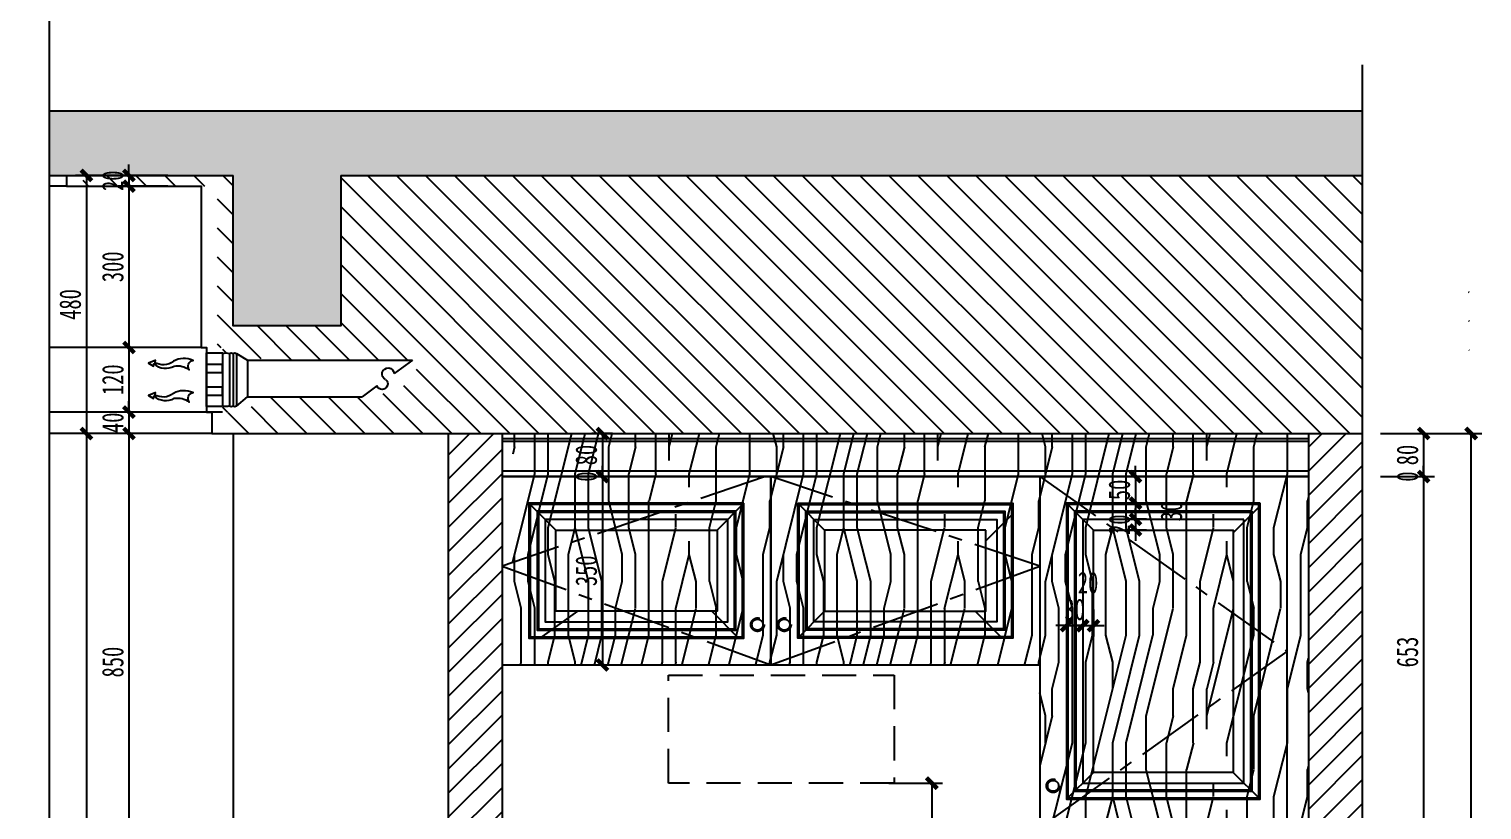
# Model space of a CAD drawing. Header units: millimetres. Extents: x 3111864 to 3154170, y -3068724 to -3044687.
# Drawn here: x 3149481 to 3152184, y -3049028 to -3047576 of the extents above; entities that cross this region are included whole.
import ezdxf

# ---------------------------------------------------------------- set-up
doc = ezdxf.new("R2010")
doc.units = ezdxf.units.MM
doc.header["$LTSCALE"] = 500
doc.header["$MEASUREMENT"] = 0
doc.header["$PDMODE"] = 2
doc.linetypes.add('CENTER', pattern=[50.8, 31.75, -6.35, 6.35, -6.35])
doc.linetypes.add('DASHED', pattern=[19.05, 12.7, -6.35])
doc.layers.get('0').update_dxf_attribs({"linetype": 'CONTINUOUS'})
doc.layers.get('DEFPOINTS').update_dxf_attribs({"linetype": 'CONTINUOUS'})
for name, color, linetype in [('A-土建墙（含管井、立管）', 6, 'CONTINUOUS'), ('D-Detail(节点图层)', 134, 'CONTINUOUS'), ('D-节点尺寸', 5, 'CONTINUOUS'), ('E-立面填充', 250, 'CONTINUOUS'), ('E-立面活动家具', 22, 'DASHED'), ('E-立面轮廓线', 4, 'CONTINUOUS'), ('E-立面造型线', 3, 'CONTINUOUS'), ('E-立面风口', 44, 'CONTINUOUS'), ('E-顶面轮廓线', 4, 'CONTINUOUS'), ('W-尺寸', 5, 'CONTINUOUS'), ('W-索引符号', 2, 'CONTINUOUS')]:
    doc.layers.add(name, color=color, linetype=linetype)
doc.styles.add('DIM', font='SimSun.ttf', dxfattribs={"width": 0.7})
doc.dimstyles.new('20', dxfattribs={"dimscale": 20, "dimtxt": 2, "dimasz": 1, "dimexe": 1, "dimexo": 1, "dimgap": 0.5, "dimtad": 1, "dimdec": 0, "dimzin": 0, "dimdsep": 46, "dimtxsty": 'DIM', "dimblk": 'ARCHTICK', "dimcen": 0, "dimclrd": 5, "dimclre": 5, "dimclrt": 35, "dimadec": 0, "dimazin": 0, "dimtfac": 0.5, "dimtdec": 0, "dimtix": 1, "dimtmove": 2, "dimatfit": 2, "dimldrblk": 'A', "dimfxl": 0, "dimtolj": 1, "dimtzin": 0, "dimlwd": -1, "dimlwe": -1, "dimarcsym": 0})

# ---------------------------------------------------------------- blocks, each defined once
blk = doc.blocks.new('ac vent')
at = {"layer": 'E-立面风口'}
for p, q in [((856992.4, 543574.9, 0), (856685.3, 543574.9, 0)), ((856685.3, 543574.9, 0), (856719.7, 543550, 0)), ((857012.9, 543587.1, 0), (856992.4, 543574.9, 0)), ((856751.8, 543526.8, 0), (856779.4, 543506.9, 0)), ((856992.4, 543506.9, 0), (856779.4, 543506.9, 0)), ((857012.9, 543489.6), (856992.4, 543506.9, 0))]:
    blk.add_line(p, q, dxfattribs=at)
at = {"layer": 'E-立面风口', "color": 251}
for p, q in [((856992.4, 543574.9, 0), (856992.4, 543506.9, 0)), ((857012.9, 543587.1, 0), (857012.9, 543489.6, 0)), ((857019.4, 543587.1, 0), (857019.4, 543489.6, 0)), ((857019.4, 543587.1, 0), (857019.4, 543489.6, 0)), ((857025.9, 543587.1, 0), (857025.9, 543489.6, 0)), ((857038.9, 543587.1), (857038.9, 543489.6))]:
    blk.add_line(p, q, dxfattribs=at)
for points in [[(857038.9, 543488.4), (857068.9, 543488.4), (857068.9, 543588.4), (857038.9, 543588.4)], [(857038.9, 543566.9), (857068.9, 543566.9), (857068.9, 543551.9), (857038.9, 543551.9), (857038.9, 543566.9)], [(857038.9, 543524.9), (857068.9, 543524.9), (857068.9, 543509.9), (857038.9, 543509.9), (857038.9, 543524.9)]]:
    blk.add_lwpolyline(points, close=True, dxfattribs=at)
at = {"layer": 'E-立面风口', "color": 146}
for points in [[(857162.7, 543574.9), (857176.9, 543569), (857167.3, 543563.6), (857166.4, 543567.7, -0.314977), (857128.6, 543563.8, 0.215979), (857101.2, 543556.9, 0.526014), (857093.7, 543574.5, -0.227397), (857130.3, 543572.9, 0.329932), (857165.1, 543571)], [(857162.7, 543515), (857176.9, 543509.1), (857167.3, 543503.8), (857166.4, 543507.8, -0.314977), (857128.6, 543503.9, 0.215979), (857101.2, 543497, 0.526014), (857093.7, 543514.6, -0.227397), (857130.3, 543513, 0.329932), (857165.1, 543511.1)]]:
    blk.add_lwpolyline(points, format="xyb", close=True, dxfattribs=at)
at = {"layer": 'E-立面风口'}
for centre, radius, start, end in [((857016.2, 543583.6, 0), 4.78, 47.1266, 132.8734), ((857022.7, 543583.6, 0), 4.78, 47.1266, 132.8734), ((857032.4, 543571.2), 17.2, 67.7862, 112.2138), ((856730.9, 543549.2, 0), 11.2, 294.8307, 175.5568), ((856742.1, 543530.8, 0), 10.5, 128.6571, 337.6411), ((857016.2, 543493.1), 4.78, 227.1266, 312.8734), ((857022.7, 543493.1), 4.78, 227.1266, 312.8734), ((857032.4, 543505.6), 17.2, 247.7862, 292.2138)]:
    blk.add_arc(centre, radius, start, end, dxfattribs=at)
blk = doc.blocks.new('*U1124')
at = {"color": 35}
blk.add_lwpolyline([(85.19, 0), (1.44, 0), (2.55, -1.43, -0.901243), (2.15, -1.81), (-2.15, 1.81, 0.901243), (-2.55, 1.43), (-1.44, 0), (-85.19, 0)], format="xyb", dxfattribs=at)
blk = doc.blocks.new('_ArchTick')
at = {"color": 0, "linetype": 'ByBlock', "const_width": 0.4}
blk.add_lwpolyline([(-0.5, -0.5), (0.5, 0.5)], dxfattribs=at)
blk = doc.blocks.new('*D1166')
at = {"layer": 'DEFPOINTS', "color": 0, "ltscale": 100}
for p in [(3151592.2, -3048328.5), (3151611.7, -3048408.5), (3152075.1, -3048408.5)]:
    blk.add_point(p, dxfattribs=at)
at = {"layer": 'W-尺寸', "color": 5, "ltscale": 100}
for p, q in [((3151995.1, -3048328.5), (3152095.1, -3048328.5)), ((3152075.1, -3048328.5), (3152075.1, -3048408.5)), ((3151995.1, -3048408.5), (3152095.1, -3048408.5))]:
    blk.add_line(p, q, dxfattribs=at)
at = {"layer": 'W-尺寸', "color": 5, "ltscale": 100, "xscale": 20, "yscale": 20, "zscale": 20}
for p, rotation in [((3152075.1, -3048328.5), 90), ((3152075.1, -3048408.5), 270)]:
    blk.add_blockref('_ArchTick', p, dxfattribs=dict(at, rotation=rotation))
at = {"layer": 'W-尺寸', "color": 35, "ltscale": 100, "insert": (3152045.1, -3048368.5), "char_height": 40, "attachment_point": 5, "rotation": 90, "style": 'DIM'}
blk.add_mtext('\\A1;80', dxfattribs=at)
blk = doc.blocks.new('A')
for p, q in [((-1.44, 1.15), (-1.09, 1.44)), ((-1.09, 1.44), (0, 0)), ((-0.37, 0), (-2.13, 0)), ((-1.44, 1.15), (-0.37, 0)), ((-1.44, -1.15), (-0.37, 0)), ((-1.09, -1.44), (0, 0)), ((-1.44, -1.15), (-1.09, -1.44))]:
    blk.add_line(p, q)
for points in [[(-1.44, 1.15), (-1.09, 1.44), (-0.37, 0), (0, 0)], [(-1.44, -1.15), (-1.09, -1.44), (-0.37, 0), (0, 0)]]:
    blk.add_solid(points)
blk = doc.blocks.new('*D1167')
at = {"layer": 'DEFPOINTS', "color": 0, "ltscale": 100}
for p in [(3151611.7, -3048408.5), (3151662.1, -3048408.5), (3152075.1, -3048408.5)]:
    blk.add_point(p, dxfattribs=at)
at = {"layer": 'W-尺寸', "color": 5, "ltscale": 100}
for p, q in [((3152075.1, -3048408.5), (3152075.1, -3048388.5)), ((3151995.1, -3048408.5), (3152095.1, -3048408.5)), ((3151995.1, -3048408.5), (3152095.1, -3048408.5)), ((3152075.1, -3048408.5), (3152075.1, -3048428.5))]:
    blk.add_line(p, q, dxfattribs=at)
at = {"layer": 'W-尺寸', "color": 5, "ltscale": 100, "xscale": 20, "yscale": 20, "zscale": 20}
for rotation in [90, 270]:
    blk.add_blockref('_ArchTick', (3152075.1, -3048408.5), dxfattribs=dict(at, rotation=rotation))
at = {"layer": 'W-尺寸', "color": 35, "ltscale": 100, "insert": (3152045.1, -3048408.5), "char_height": 40, "attachment_point": 5, "rotation": 90, "style": 'DIM'}
blk.add_mtext('\\A1;0', dxfattribs=at)
blk = doc.blocks.new('*D1168')
at = {"layer": 'DEFPOINTS', "color": 0, "ltscale": 100}
for p in [(3151662.1, -3048408.5), (3151841, -3049061), (3152075.1, -3049061)]:
    blk.add_point(p, dxfattribs=at)
at = {"layer": 'W-尺寸', "color": 5, "ltscale": 100}
for p, q in [((3151995.1, -3048408.5), (3152095.1, -3048408.5)), ((3152075.1, -3048408.5), (3152075.1, -3049061)), ((3151995.1, -3049061), (3152095.1, -3049061))]:
    blk.add_line(p, q, dxfattribs=at)
at = {"layer": 'W-尺寸', "color": 5, "ltscale": 100, "xscale": 20, "yscale": 20, "zscale": 20}
for p, rotation in [((3152075.1, -3048408.5), 90), ((3152075.1, -3049061), 270)]:
    blk.add_blockref('_ArchTick', p, dxfattribs=dict(at, rotation=rotation))
at = {"layer": 'W-尺寸', "color": 35, "ltscale": 100, "insert": (3152045.1, -3048734.8), "char_height": 40, "attachment_point": 5, "rotation": 90, "style": 'DIM'}
blk.add_mtext('\\A1;653', dxfattribs=at)
blk = doc.blocks.new('*D1171')
at = {"layer": 'DEFPOINTS', "color": 0, "ltscale": 100}
for p in [(3151953.7, -3048328.5), (3152163.6, -3048328.5), (3151939.9, -3050778.5)]:
    blk.add_point(p, dxfattribs=at)
at = {"layer": 'W-尺寸', "color": 5, "ltscale": 100}
for p, q in [((3152083.6, -3048328.5), (3152183.6, -3048328.5)), ((3152163.6, -3050778.5), (3152163.6, -3048328.5)), ((3152083.6, -3050778.5), (3152183.6, -3050778.5))]:
    blk.add_line(p, q, dxfattribs=at)
at = {"layer": 'W-尺寸', "color": 5, "ltscale": 100, "xscale": 20, "yscale": 20, "zscale": 20}
for p, rotation in [((3152163.6, -3048328.5), 90), ((3152163.6, -3050778.5), 270)]:
    blk.add_blockref('_ArchTick', p, dxfattribs=dict(at, rotation=rotation))
at = {"layer": 'W-尺寸', "color": 35, "ltscale": 100, "insert": (3152133.6, -3049553.5), "char_height": 40, "attachment_point": 5, "rotation": 90, "style": 'DIM'}
blk.add_mtext('\\A1;2450', dxfattribs=at)
blk = doc.blocks.new('*D1172')
at = {"layer": 'DEFPOINTS', "color": 0, "ltscale": 100}
for p in [(3150586.3, -3048328.5), (3150547.7, -3048408.5), (3150586.3, -3048408.5)]:
    blk.add_point(p, dxfattribs=at)
at = {"layer": 'W-尺寸', "color": 5, "ltscale": 100}
for p, q in [((3150566.3, -3048328.5), (3150527.7, -3048328.5)), ((3150547.7, -3048328.5), (3150547.7, -3048408.5)), ((3150566.3, -3048408.5), (3150527.7, -3048408.5))]:
    blk.add_line(p, q, dxfattribs=at)
at = {"layer": 'W-尺寸', "color": 5, "ltscale": 100, "xscale": 20, "yscale": 20, "zscale": 20}
for p, rotation in [((3150547.7, -3048328.5), 90), ((3150547.7, -3048408.5), 270)]:
    blk.add_blockref('_ArchTick', p, dxfattribs=dict(at, rotation=rotation))
at = {"layer": 'W-尺寸', "color": 35, "ltscale": 100, "insert": (3150517.7, -3048368.5), "char_height": 40, "attachment_point": 5, "rotation": 90, "style": 'DIM'}
blk.add_mtext('\\A1;80', dxfattribs=at)
blk = doc.blocks.new('*D1173')
at = {"layer": 'DEFPOINTS', "color": 0, "ltscale": 100}
for p in [(3150547.7, -3048408.5), (3150582.8, -3048408.5), (3150586.3, -3048408.5)]:
    blk.add_point(p, dxfattribs=at)
at = {"layer": 'W-尺寸', "color": 5, "ltscale": 100}
for p, q in [((3150547.7, -3048408.5), (3150547.7, -3048388.5)), ((3150566.3, -3048408.5), (3150527.7, -3048408.5)), ((3150562.8, -3048408.5), (3150527.7, -3048408.5)), ((3150547.7, -3048408.5), (3150547.7, -3048428.5))]:
    blk.add_line(p, q, dxfattribs=at)
at = {"layer": 'W-尺寸', "color": 5, "ltscale": 100, "xscale": 20, "yscale": 20, "zscale": 20}
for rotation in [90, 270]:
    blk.add_blockref('_ArchTick', (3150547.7, -3048408.5), dxfattribs=dict(at, rotation=rotation))
at = {"layer": 'W-尺寸', "color": 35, "ltscale": 100, "insert": (3150517.7, -3048408.5), "char_height": 40, "attachment_point": 5, "rotation": 90, "style": 'DIM'}
blk.add_mtext('\\A1;0', dxfattribs=at)
blk = doc.blocks.new('*D1174')
at = {"layer": 'DEFPOINTS', "color": 0, "ltscale": 100}
for p in [(3150582.8, -3048408.5), (3150547.7, -3048758.9), (3150582.8, -3048758.9)]:
    blk.add_point(p, dxfattribs=at)
at = {"layer": 'W-尺寸', "color": 5, "ltscale": 100}
for p, q in [((3150562.8, -3048408.5), (3150527.7, -3048408.5)), ((3150547.7, -3048408.5), (3150547.7, -3048758.9)), ((3150562.8, -3048758.9), (3150527.7, -3048758.9))]:
    blk.add_line(p, q, dxfattribs=at)
at = {"layer": 'W-尺寸', "color": 5, "ltscale": 100, "xscale": 20, "yscale": 20, "zscale": 20}
for p, rotation in [((3150547.7, -3048408.5), 90), ((3150547.7, -3048758.9), 270)]:
    blk.add_blockref('_ArchTick', p, dxfattribs=dict(at, rotation=rotation))
at = {"layer": 'W-尺寸', "color": 35, "ltscale": 100, "insert": (3150517.7, -3048583.7), "char_height": 40, "attachment_point": 5, "rotation": 90, "style": 'DIM'}
blk.add_mtext('\\A1;350', dxfattribs=at)
blk = doc.blocks.new('*D1175')
at = {"layer": 'DEFPOINTS', "color": 0, "ltscale": 100}
for p in [(3149759.1, -3047848.5), (3149667, -3047868.5), (3149759.1, -3047868.5)]:
    blk.add_point(p, dxfattribs=at)
at = {"layer": 'W-尺寸', "color": 5, "ltscale": 100}
for p, q in [((3149667, -3047848.5), (3149667, -3047828.5)), ((3149739.1, -3047848.5), (3149647, -3047848.5)), ((3149667, -3047848.5), (3149667, -3047868.5)), ((3149739.1, -3047868.5), (3149647, -3047868.5)), ((3149667, -3047868.5), (3149667, -3047888.5))]:
    blk.add_line(p, q, dxfattribs=at)
at = {"layer": 'W-尺寸', "color": 5, "ltscale": 100, "xscale": 20, "yscale": 20, "zscale": 20}
for p, rotation in [((3149667, -3047848.5), 270), ((3149667, -3047868.5), 90)]:
    blk.add_blockref('_ArchTick', p, dxfattribs=dict(at, rotation=rotation))
at = {"layer": 'W-尺寸', "color": 35, "ltscale": 100, "insert": (3149637, -3047858.5), "char_height": 40, "attachment_point": 5, "rotation": 90, "style": 'DIM'}
blk.add_mtext('\\A1;20', dxfattribs=at)
blk = doc.blocks.new('*D1176')
at = {"layer": 'DEFPOINTS', "color": 0, "ltscale": 100}
for p in [(3149759.1, -3047868.5), (3149667, -3048168.5), (3149754.3, -3048168.5)]:
    blk.add_point(p, dxfattribs=at)
at = {"layer": 'W-尺寸', "color": 5, "ltscale": 100}
for p, q in [((3149739.1, -3047868.5), (3149647, -3047868.5)), ((3149667, -3047868.5), (3149667, -3048168.5)), ((3149734.3, -3048168.5), (3149647, -3048168.5))]:
    blk.add_line(p, q, dxfattribs=at)
at = {"layer": 'W-尺寸', "color": 5, "ltscale": 100, "xscale": 20, "yscale": 20, "zscale": 20}
for p, rotation in [((3149667, -3047868.5), 90), ((3149667, -3048168.5), 270)]:
    blk.add_blockref('_ArchTick', p, dxfattribs=dict(at, rotation=rotation))
at = {"layer": 'W-尺寸', "color": 35, "ltscale": 100, "insert": (3149637, -3048018.5), "char_height": 40, "attachment_point": 5, "rotation": 90, "style": 'DIM'}
blk.add_mtext('\\A1;300', dxfattribs=at)
blk = doc.blocks.new('*D1177')
at = {"layer": 'DEFPOINTS', "color": 0, "ltscale": 100}
for p in [(3149754.3, -3048168.5), (3149667, -3048288.5), (3149714.2, -3048288.5)]:
    blk.add_point(p, dxfattribs=at)
at = {"layer": 'W-尺寸', "color": 5, "ltscale": 100}
for p, q in [((3149734.3, -3048168.5), (3149647, -3048168.5)), ((3149667, -3048168.5), (3149667, -3048288.5)), ((3149694.2, -3048288.5), (3149647, -3048288.5))]:
    blk.add_line(p, q, dxfattribs=at)
at = {"layer": 'W-尺寸', "color": 5, "ltscale": 100, "xscale": 20, "yscale": 20, "zscale": 20}
for p, rotation in [((3149667, -3048168.5), 90), ((3149667, -3048288.5), 270)]:
    blk.add_blockref('_ArchTick', p, dxfattribs=dict(at, rotation=rotation))
at = {"layer": 'W-尺寸', "color": 35, "ltscale": 100, "insert": (3149637, -3048228.5), "char_height": 40, "attachment_point": 5, "rotation": 90, "style": 'DIM'}
blk.add_mtext('\\A1;120', dxfattribs=at)
blk = doc.blocks.new('*D1178')
at = {"layer": 'DEFPOINTS', "color": 0, "ltscale": 100}
for p in [(3149714.2, -3048288.5), (3149667, -3048328.5), (3149775.1, -3048328.5)]:
    blk.add_point(p, dxfattribs=at)
at = {"layer": 'W-尺寸', "color": 5, "ltscale": 100}
for p, q in [((3149667, -3048288.5), (3149667, -3048268.5)), ((3149694.2, -3048288.5), (3149647, -3048288.5)), ((3149667, -3048288.5), (3149667, -3048328.5)), ((3149747, -3048328.5), (3149647, -3048328.5)), ((3149667, -3048328.5), (3149667, -3048348.5))]:
    blk.add_line(p, q, dxfattribs=at)
at = {"layer": 'W-尺寸', "color": 5, "ltscale": 100, "xscale": 20, "yscale": 20, "zscale": 20}
for p, rotation in [((3149667, -3048288.5), 270), ((3149667, -3048328.5), 90)]:
    blk.add_blockref('_ArchTick', p, dxfattribs=dict(at, rotation=rotation))
at = {"layer": 'W-尺寸', "color": 35, "ltscale": 100, "insert": (3149637, -3048308.5), "char_height": 40, "attachment_point": 5, "rotation": 90, "style": 'DIM'}
blk.add_mtext('\\A1;40', dxfattribs=at)
blk = doc.blocks.new('*D1179')
at = {"layer": 'DEFPOINTS', "color": 0, "ltscale": 100}
for p in [(3149775.1, -3048328.5), (3149667, -3049178.5), (3149901, -3049178.5)]:
    blk.add_point(p, dxfattribs=at)
at = {"layer": 'W-尺寸', "color": 5, "ltscale": 100}
for p, q in [((3149747, -3048328.5), (3149647, -3048328.5)), ((3149667, -3048328.5), (3149667, -3049178.5)), ((3149747, -3049178.5), (3149647, -3049178.5))]:
    blk.add_line(p, q, dxfattribs=at)
at = {"layer": 'W-尺寸', "color": 5, "ltscale": 100, "xscale": 20, "yscale": 20, "zscale": 20}
for p, rotation in [((3149667, -3048328.5), 90), ((3149667, -3049178.5), 270)]:
    blk.add_blockref('_ArchTick', p, dxfattribs=dict(at, rotation=rotation))
at = {"layer": 'W-尺寸', "color": 35, "ltscale": 100, "insert": (3149637, -3048753.5), "char_height": 40, "attachment_point": 5, "rotation": 90, "style": 'DIM'}
blk.add_mtext('\\A1;850', dxfattribs=at)
blk = doc.blocks.new('*D1184')
at = {"layer": 'DEFPOINTS', "color": 0, "ltscale": 100}
for p in [(3149759.1, -3047848.5), (3149587.8, -3048328.5), (3149775.1, -3048328.5)]:
    blk.add_point(p, dxfattribs=at)
at = {"layer": 'W-尺寸', "color": 5, "ltscale": 100}
for p, q in [((3149667.8, -3047848.5), (3149567.8, -3047848.5)), ((3149587.8, -3047848.5), (3149587.8, -3048328.5)), ((3149667.8, -3048328.5), (3149567.8, -3048328.5))]:
    blk.add_line(p, q, dxfattribs=at)
at = {"layer": 'W-尺寸', "color": 5, "ltscale": 100, "xscale": 20, "yscale": 20, "zscale": 20}
for p, rotation in [((3149587.8, -3047848.5), 90), ((3149587.8, -3048328.5), 270)]:
    blk.add_blockref('_ArchTick', p, dxfattribs=dict(at, rotation=rotation))
at = {"layer": 'W-尺寸', "color": 35, "ltscale": 100, "insert": (3149557.8, -3048088.5), "char_height": 40, "attachment_point": 5, "rotation": 90, "style": 'DIM'}
blk.add_mtext('\\A1;480', dxfattribs=at)
blk = doc.blocks.new('*D1185')
at = {"layer": 'DEFPOINTS', "color": 0, "ltscale": 100}
for p in [(3149775.1, -3048328.5), (3149587.8, -3050778.5), (3149764.4, -3050778.5)]:
    blk.add_point(p, dxfattribs=at)
at = {"layer": 'W-尺寸', "color": 5, "ltscale": 100}
for p, q in [((3149667.8, -3048328.5), (3149567.8, -3048328.5)), ((3149587.8, -3048328.5), (3149587.8, -3050778.5)), ((3149667.8, -3050778.5), (3149567.8, -3050778.5))]:
    blk.add_line(p, q, dxfattribs=at)
at = {"layer": 'W-尺寸', "color": 5, "ltscale": 100, "xscale": 20, "yscale": 20, "zscale": 20}
for p, rotation in [((3149587.8, -3048328.5), 90), ((3149587.8, -3050778.5), 270)]:
    blk.add_blockref('_ArchTick', p, dxfattribs=dict(at, rotation=rotation))
at = {"layer": 'W-尺寸', "color": 35, "ltscale": 100, "insert": (3149557.8, -3049553.5), "char_height": 40, "attachment_point": 5, "rotation": 90, "style": 'DIM'}
blk.add_mtext('\\A1;2450', dxfattribs=at)
blk = doc.blocks.new('*D1190')
at = {"layer": 'DEFPOINTS', "color": 0, "ltscale": 100}
for p in [(3151546.7, -3048408.5), (3151539.2, -3048458), (3151546.7, -3048458)]:
    blk.add_point(p, dxfattribs=at)
at = {"layer": 'W-尺寸', "color": 5, "ltscale": 100}
for p, q in [((3151539.2, -3048408.5), (3151539.2, -3048388.5)), ((3151539.2, -3048408.5), (3151519.2, -3048408.5)), ((3151539.2, -3048408.5), (3151539.2, -3048458)), ((3151539.2, -3048458), (3151519.2, -3048458)), ((3151539.2, -3048458), (3151539.2, -3048478))]:
    blk.add_line(p, q, dxfattribs=at)
at = {"layer": 'W-尺寸', "color": 5, "ltscale": 100, "xscale": 20, "yscale": 20, "zscale": 20}
for p, rotation in [((3151539.2, -3048408.5), 270), ((3151539.2, -3048458), 90)]:
    blk.add_blockref('_ArchTick', p, dxfattribs=dict(at, rotation=rotation))
at = {"layer": 'W-尺寸', "color": 35, "ltscale": 100, "insert": (3151509.2, -3048433.3), "char_height": 40, "attachment_point": 5, "rotation": 90, "style": 'DIM'}
blk.add_mtext('\\A1;50', dxfattribs=at)
blk = doc.blocks.new('*D1191')
at = {"layer": 'DEFPOINTS', "color": 0, "ltscale": 100}
for p in [(3151546.7, -3048458), (3151539.2, -3048488), (3151579.4, -3048488)]:
    blk.add_point(p, dxfattribs=at)
at = {"layer": 'W-尺寸', "color": 5, "ltscale": 100}
for p, q in [((3151539.2, -3048458), (3151519.2, -3048458)), ((3151539.2, -3048458), (3151539.2, -3048488)), ((3151559.4, -3048488), (3151519.2, -3048488))]:
    blk.add_line(p, q, dxfattribs=at)
at = {"layer": 'W-尺寸', "color": 5, "ltscale": 100, "xscale": 20, "yscale": 20, "zscale": 20}
for p, rotation in [((3151539.2, -3048458), 90), ((3151539.2, -3048488), 270)]:
    blk.add_blockref('_ArchTick', p, dxfattribs=dict(at, rotation=rotation))
at = {"layer": 'W-尺寸', "color": 35, "ltscale": 100, "insert": (3151606.1, -3048473), "char_height": 40, "attachment_point": 5, "rotation": 90, "style": 'DIM'}
blk.add_mtext('\\A1;30', dxfattribs=at)
blk = doc.blocks.new('*D1192')
at = {"layer": 'DEFPOINTS', "color": 0, "ltscale": 100}
for p in [(3151539.2, -3048508), (3151579.4, -3048488), (3151579.4, -3048508)]:
    blk.add_point(p, dxfattribs=at)
at = {"layer": 'W-尺寸', "color": 5, "ltscale": 100}
for p, q in [((3151539.2, -3048488), (3151539.2, -3048468)), ((3151559.4, -3048488), (3151519.2, -3048488)), ((3151559.4, -3048508), (3151519.2, -3048508)), ((3151539.2, -3048488), (3151539.2, -3048508)), ((3151539.2, -3048508), (3151539.2, -3048528))]:
    blk.add_line(p, q, dxfattribs=at)
at = {"layer": 'W-尺寸', "color": 5, "ltscale": 100, "xscale": 20, "yscale": 20, "zscale": 20}
for p, rotation in [((3151539.2, -3048488), 270), ((3151539.2, -3048508), 90)]:
    blk.add_blockref('_ArchTick', p, dxfattribs=dict(at, rotation=rotation))
at = {"layer": 'W-尺寸', "color": 35, "ltscale": 100, "insert": (3151509.2, -3048498), "char_height": 40, "attachment_point": 5, "rotation": 90, "style": 'DIM'}
blk.add_mtext('\\A1;20', dxfattribs=at)
blk = doc.blocks.new('*D1193')
at = {"layer": 'DEFPOINTS', "color": 0, "ltscale": 100}
for p in [(3151411, -3048640.5), (3151441, -3048640.5), (3151441, -3048685.7)]:
    blk.add_point(p, dxfattribs=at)
at = {"layer": 'W-尺寸', "color": 5, "ltscale": 100}
for p, q in [((3151411, -3048660.5), (3151411, -3048705.7)), ((3151441, -3048660.5), (3151441, -3048705.7)), ((3151411, -3048685.7), (3151391, -3048685.7)), ((3151411, -3048685.7), (3151441, -3048685.7)), ((3151441, -3048685.7), (3151461, -3048685.7))]:
    blk.add_line(p, q, dxfattribs=at)
at = {"layer": 'W-尺寸', "color": 5, "ltscale": 100, "xscale": 20, "yscale": 20, "zscale": 20}
blk.add_blockref('_ArchTick', (3151411, -3048685.7), dxfattribs=at)
at = {"layer": 'W-尺寸', "color": 5, "ltscale": 100, "xscale": 20, "yscale": 20, "zscale": 20, "rotation": 180}
blk.add_blockref('_ArchTick', (3151441, -3048685.7), dxfattribs=at)
at = {"layer": 'W-尺寸', "color": 35, "ltscale": 100, "insert": (3151426, -3048655.7), "char_height": 40, "attachment_point": 5, "style": 'DIM'}
blk.add_mtext('\\A1;30', dxfattribs=at)
blk = doc.blocks.new('*D1194')
at = {"layer": 'DEFPOINTS', "color": 0, "ltscale": 100}
for p in [(3151441, -3048640.5), (3151461, -3048635.4), (3151461, -3048685.7)]:
    blk.add_point(p, dxfattribs=at)
at = {"layer": 'W-尺寸', "color": 5, "ltscale": 100}
for p, q in [((3151441, -3048660.5), (3151441, -3048705.7)), ((3151461, -3048655.4), (3151461, -3048705.7)), ((3151441, -3048685.7), (3151421, -3048685.7)), ((3151441, -3048685.7), (3151461, -3048685.7)), ((3151461, -3048685.7), (3151481, -3048685.7))]:
    blk.add_line(p, q, dxfattribs=at)
at = {"layer": 'W-尺寸', "color": 5, "ltscale": 100, "xscale": 20, "yscale": 20, "zscale": 20}
blk.add_blockref('_ArchTick', (3151441, -3048685.7), dxfattribs=at)
at = {"layer": 'W-尺寸', "color": 5, "ltscale": 100, "xscale": 20, "yscale": 20, "zscale": 20, "rotation": 180}
blk.add_blockref('_ArchTick', (3151461, -3048685.7), dxfattribs=at)
at = {"layer": 'W-尺寸', "color": 35, "ltscale": 100, "insert": (3151451, -3048606), "char_height": 40, "attachment_point": 5, "style": 'DIM'}
blk.add_mtext('\\A1;20', dxfattribs=at)
blk = doc.blocks.new('*D1197')
at = {"layer": 'DEFPOINTS', "color": 0, "ltscale": 100}
for p in [(3151045.9, -3048978.6), (3151030.5, -3049579), (3151160.4, -3049579)]:
    blk.add_point(p, dxfattribs=at)
at = {"layer": 'W-尺寸', "color": 5, "ltscale": 100}
for p, q in [((3151080.4, -3048978.6), (3151180.4, -3048978.6)), ((3151160.4, -3048978.6), (3151160.4, -3049579)), ((3151080.4, -3049579), (3151180.4, -3049579))]:
    blk.add_line(p, q, dxfattribs=at)
at = {"layer": 'W-尺寸', "color": 5, "ltscale": 100, "xscale": 20, "yscale": 20, "zscale": 20}
for p, rotation in [((3151160.4, -3048978.6), 90), ((3151160.4, -3049579), 270)]:
    blk.add_blockref('_ArchTick', p, dxfattribs=dict(at, rotation=rotation))
at = {"layer": 'W-尺寸', "color": 35, "ltscale": 100, "insert": (3151130.4, -3049278.8), "char_height": 40, "attachment_point": 5, "rotation": 90, "style": 'DIM'}
blk.add_mtext('\\A1;600', dxfattribs=at)

msp = doc.modelspace()

# ---------------------------------------------------------------- hatches: boundary and pattern name
at = {"layer": 'D-Detail(节点图层)', "ltscale": 0.15}
h = msp.add_hatch(dxfattribs=at)
h.set_pattern_fill('木纹面5', color=250, scale=500, angle=90, style=0, pattern_type=2)
h.set_pattern_definition([(90, (2981258.96, -2921453.8), (-500, 3e-14), [100, -150, 50, -200]), (90, (2981246.46, -2921103.8), (-500, 3e-14), [100, -400]), (90, (2981221.46, -2921153.8), (-500, 3e-14), [50, -450]), (90, (2981208.96, -2921428.8), (-500, 3e-14), [25, -350, 25, -100]), (90, (2981183.96, -2921253.8), (-500, 3e-14), [100, -150, 25, -225]), (90, (2981171.46, -2921378.8), (-500, 3e-14), [75, -425]), (90, (2981158.96, -2921253.8), (-500, 3e-14), [150, -350]), (90, (2981146.46, -2921403.8), (-500, 3e-14), [100, -400]), (90, (2981133.96, -2921203.8), (-500, 3e-14), [250, -250]), (90, (2981108.96, -2921353.8), (-500, 3e-14), [50, -150, 100, -200]), (90, (2981096.46, -2921003.8), (-500, 3e-14), [100, -400]), (90, (2981083.96, -2921103.8), (-500, 3e-14), [50, -450]), (90, (2981071.46, -2921203.8), (-500, 3e-14), [50, -450]), (90, (2981058.96, -2921453.8), (-500, 3e-14), [100, -400]), (90, (2981046.46, -2921203.8), (-500, 3e-14), [100, -400]), (90, (2981021.46, -2921203.8), (-500, 3e-14), [100, -100, 100, -200]), (90, (2980996.46, -2921303.8), (-500, 3e-14), [50, -250, 100, -100]), (90, (2980983.96, -2921203.8), (-500, 3e-14), [150, -350]), (90, (2980958.96, -2921203.8), (-500, 3e-14), [100, -400]), (90, (2980946.46, -2921403.8), (-500, 3e-14), [150, -200, 50, -100]), (90, (2980921.46, -2921403.8), (-500, 3e-14), [250, -250]), (90, (2980908.96, -2921103.8), (-500, 3e-14), [50, -450]), (90, (2980896.46, -2921253.8), (-500, 3e-14), [100, -400]), (90, (2980883.96, -2921353.8), (-500, 3e-14), [50, -200, 50, -200]), (90, (2980871.46, -2921403.8), (-500, 3e-14), [50, -150, 100, -200]), (90, (2980858.96, -2921303.8), (-500, 3e-14), [50, -250, 50, -150]), (90, (2980846.46, -2921203.8), (-500, 3e-14), [150, -350]), (90, (2980821.46, -2921403.8), (-500, 3e-14), [100, -400]), (90, (2980808.96, -2921153.8), (-500, 3e-14), [50, -450]), (90, (2980796.46, -2921053.8), (-500, 3e-14), [50, -450]), (104.036243, (2981221.46, -2921103.81), (2e-08, 500), [51.5, -2010.0528]), (104.036243, (2981108.96, -2921053.81), (2e-08, 500), [51.5, -2010.0528]), (104.036243, (2980808.96, -2921103.81), (2e-08, 500), [51.5, -2010.0528]), (104.036243, (2980996.46, -2921253.81), (2e-08, 500), [51.5, -2010.0528]), (104.036243, (2980921.46, -2921153.81), (2e-08, 500), [51.5, -2010.0528]), (104.036243, (2980958.96, -2921103.81), (2e-08, 500), [51.5, -2010.0528]), (104.036243, (2980871.46, -2921353.81), (2e-08, 500), [51.5, -2010.0528]), (104.036243, (2980896.46, -2921153.81), (2e-08, 500), [51.5, -2010.0528]), (104.036243, (2981083.96, -2921053.81), (2e-08, 500), [103, -1958.5528]), (104.036243, (2981046.46, -2921103.81), (2e-08, 500), [103, -1958.5528]), (104.036243, (2981021.46, -2921103.81), (2e-08, 500), [103, -1958.5528]), (255.963757, (2981183.96, -2921253.81), (2e-08, -500), [51.5, -103, 51.5, -1855.55276]), (255.963757, (2981108.96, -2921353.81), (2e-08, -500), [51.5, -2010.0528]), (255.963757, (2980883.96, -2921353.81), (2e-08, -500), [103, -1958.5528]), (284.036243, (2981246.46, -2921103.81), (-2e-08, -500), [51.5, -2010.0528]), (75.963757, (2981246.46, -2921003.81), (-2e-08, 500), [51.5, -2010.0528]), (75.963757, (2981071.46, -2921153.81), (-2e-08, 500), [51.5, -2010.0528]), (75.963757, (2980983.96, -2921053.81), (-2e-08, 500), [51.5, -2010.0528]), (75.963757, (2980946.46, -2921253.81), (-2e-08, 500), [51.5, -2010.0528]), (75.963757, (2980883.96, -2921303.81), (-2e-08, 500), [51.5, -2010.0528]), (75.963757, (2980858.96, -2921253.81), (-2e-08, 500), [51.5, -2010.0528]), (75.963757, (2980946.46, -2921253.81), (-2e-08, 500), [51.5, -2010.0528]), (75.963757, (2980871.46, -2921103.81), (-2e-08, 500), [206, -1855.5528]), (75.963757, (2981208.96, -2921403.81), (-2e-08, 500), [206, -1855.5528]), (75.963757, (2981171.46, -2921353.81), (-2e-08, 500), [206, -1855.5528]), (75.963757, (2981146.46, -2921303.81), (-2e-08, 500), [51.5, -103, 103, -1804.05276]), (75.963757, (2981108.96, -2921303.81), (-2e-08, 500), [103, -103, 103, -1752.55276]), (75.963757, (2981058.96, -2921353.81), (-2e-08, 500), [206, -1855.5528]), (75.963757, (2981021.46, -2921403.81), (-2e-08, 500), [206, -1855.5528]), (75.963757, (2980996.46, -2921403.81), (-2e-08, 500), [206, -1855.5528]), (75.963757, (2980846.46, -2921053.81), (-2e-08, 500), [51.5, -2010.0528]), (75.96377, (2980796.46, -2921003.81), (-9.6e-05, 500), [103, -1958.5528]), (75.96377, (2980821.46, -2921303.81), (-9.6e-05, 500), [103, -1958.5528]), (75.96376, (2981258.96, -2921353.81), (-9e-06, 500), [206, -1855.5528]), (75.96376, (2980908.96, -2921053.81), (-9e-06, 500), [154.5, -1907.0528]), (75.96376, (2980946.46, -2921003.81), (-9e-06, 500), [309, -1752.5528])])
h.paths.add_polyline_path([(3150381.002, -3048758.887), (3150381.002, -3048328.548), (3151861.002, -3048328.548), (3151861.002, -3050778.548), (3150380.798, -3050778.548), (3150380.798, -3050378.548), (3151361.002, -3050378.548), (3151361.002, -3048758.887), (3150867.994, -3048759.894)])
at = {"layer": 'E-立面填充', "ltscale": 0.15}
msp.add_hatch(color=256, dxfattribs=at).paths.add_polyline_path([(3151961.669, -3047848.548), (3151961.669, -3047728.548), (3149519.3, -3047728.548), (3149519.3, -3047848.548), (3149861.002, -3047848.548), (3149861.002, -3048128.548), (3150061.002, -3048128.548), (3150061.002, -3047848.548)])
h = msp.add_hatch(dxfattribs=at)
h.set_pattern_fill('ANSI31', color=256, scale=12, style=0)
h.set_pattern_definition([(135, (3152261.002, -3048328.548), (26.94077, 26.94077), [])])
edge = h.paths.add_edge_path()
edge.add_line((3149831.002, -3047868.548), (3149581.002, -3047868.548))
edge.add_line((3149581.002, -3047868.548), (3149581.002, -3047848.548))
edge.add_line((3149581.002, -3047848.548), (3149861.002, -3047848.548))
edge.add_line((3149861.002, -3047848.548), (3149861.002, -3048128.548))
edge.add_line((3149861.002, -3048128.548), (3149961.002, -3048128.548))
edge.add_line((3149961.002, -3048128.548), (3149961.002, -3048192.044))
edge.add_line((3149961.002, -3048192.044), (3149917.54, -3048192.044))
edge.add_line((3149917.54, -3048192.044), (3149896.999, -3048179.824))
edge.add_arc((3149893.749, -3048183.324), 4.776, 47.126576, 132.873424)
edge.add_arc((3149887.25, -3048183.324), 4.776, 47.126576, 132.873444)
edge.add_arc((3149877.501, -3048195.738), 17.19, 67.786176, 112.213829)
edge.add_line((3149871.002, -3048179.824), (3149871.002, -3048178.548))
edge.add_line((3149871.002, -3048178.548), (3149841.002, -3048178.548))
edge.add_line((3149841.002, -3048178.548), (3149841.002, -3048168.548))
edge.add_line((3149841.002, -3048168.548), (3149831.002, -3048168.548))
edge.add_line((3149831.002, -3048168.548), (3149831.002, -3047868.548))
edge = h.paths.add_edge_path()
edge.add_line((3149851.002, -3048288.548), (3149841.002, -3048288.548))
edge.add_line((3149841.002, -3048288.548), (3149841.002, -3048278.548))
edge.add_line((3149841.002, -3048278.548), (3149871.002, -3048278.548))
edge.add_line((3149871.002, -3048278.548), (3149871.002, -3048277.272))
edge.add_arc((3149877.501, -3048261.357), 17.19, 247.786171, 292.213829)
edge.add_arc((3149887.25, -3048273.772), 4.776, 227.126576, 312.873424)
edge.add_arc((3149893.749, -3048273.772), 4.776, 227.126576, 307.083155)
edge.add_line((3149896.629, -3048277.582), (3149917.54, -3048260.049))
edge.add_line((3149917.54, -3048260.049), (3149961.002, -3048260.049))
edge.add_line((3149961.002, -3048260.049), (3149961.002, -3048328.548))
edge.add_line((3149961.002, -3048328.548), (3149851.002, -3048328.548))
edge.add_line((3149851.002, -3048328.548), (3149851.002, -3048288.548))
h.paths.add_polyline_path([(3152159.891, -3048206.526), (3152158.549, -3048157.17), (3152158.549, -3048081.415), (3152159.891, -3048014.303)], flags=16)
edge = h.paths.add_edge_path()
edge.add_line((3151961.669, -3048328.548), (3151961.669, -3047848.548))
edge.add_line((3151961.669, -3047848.548), (3150061.002, -3047848.548))
edge.add_line((3150061.002, -3047848.548), (3150061.002, -3048128.548))
edge.add_line((3150061.002, -3048128.548), (3149961.002, -3048128.548))
edge.add_line((3149961.002, -3048128.548), (3149961.002, -3048192.044))
edge.add_line((3149961.002, -3048192.044), (3150224.606, -3048192.044))
edge.add_line((3150224.606, -3048192.044), (3150190.229, -3048216.888))
edge.add_arc((3150179.066, -3048217.755), 11.197, 4.443175, 231.787726)
edge.add_arc((3150167.804, -3048236.118), 10.502, -157.641147, 65.614097, ccw=False)
edge.add_line((3150158.091, -3048240.113), (3150130.505, -3048260.049))
edge.add_line((3150130.505, -3048260.049), (3149961.002, -3048260.049))
edge.add_line((3149961.002, -3048260.049), (3149961.002, -3048328.548))
edge.add_line((3149961.002, -3048328.548), (3151961.669, -3048328.548))
h = msp.add_hatch(dxfattribs=at)
h.set_pattern_fill('ANSI31', color=8, scale=10, style=0)
h.set_pattern_definition([(45, (3150261.002, -3050658.547), (-22.45064, 22.45064), [])])
h.paths.add_polyline_path([(3150361.002, -3050828.548), (3150361.002, -3048328.548), (3150261.002, -3048328.548), (3150261.002, -3050828.548)])
h = msp.add_hatch(dxfattribs=at)
h.set_pattern_fill('ANSI31', color=250, scale=10, style=0)
h.set_pattern_definition([(45, (3151861.002, -3050778.548), (-22.45064, 22.45064), [])])
edge = h.paths.add_edge_path()
edge.add_line((3151961.669, -3050778.548), (3151961.669, -3049375.354))
edge.add_line((3151961.669, -3049375.354), (3151933.141, -3049397.554))
edge.add_arc((3151929.686, -3049393.115), 5.625, 139.783405, 307.889508, ccw=False)
edge.add_line((3151925.391, -3049389.483), (3151997.947, -3049303.675))
edge.add_arc((3151993.652, -3049300.043), 5.625, 319.783405, 487.889508)
edge.add_line((3151990.197, -3049295.603), (3151961.669, -3049317.804))
edge.add_line((3151961.669, -3049317.804), (3151961.669, -3048328.548))
edge.add_line((3151961.669, -3048328.548), (3151861.002, -3048328.548))
edge.add_line((3151861.002, -3048328.548), (3151861.002, -3050658.547))
edge.add_line((3151861.002, -3050658.547), (3151851.402, -3050658.547))
edge.add_line((3151851.402, -3050658.547), (3151851.402, -3050664.822))
edge.add_line((3151851.402, -3050664.822), (3151850.024, -3050677.757))
edge.add_line((3151850.024, -3050677.757), (3151847.481, -3050693.841))
edge.add_line((3151847.481, -3050693.841), (3151847.481, -3050696.979))
edge.add_line((3151847.481, -3050696.979), (3151841.206, -3050696.979))
edge.add_line((3151841.206, -3050696.979), (3151841.206, -3050778.548))
edge.add_line((3151841.206, -3050778.548), (3151961.669, -3050778.548))

# ---------------------------------------------------------------- linework, layer by layer
at = {"layer": 'A-土建墙（含管井、立管）', "color": 6}
for p, q in [((3149519.3, -3047728.548), (3151961.669, -3047728.548)), ((3149519.3, -3047848.548), (3149861.002, -3047848.548)), ((3150061.002, -3047848.548), (3151961.669, -3047848.548)), ((3150261.002, -3048328.548), (3150261.002, -3050828.548)), ((3150361.002, -3048328.548), (3150361.002, -3050828.548))]:
    msp.add_line(p, q, dxfattribs=at)
msp.add_lwpolyline([(3150061.002, -3047848.548), (3150061.002, -3048128.548), (3149861.002, -3048128.548), (3149861.002, -3047848.548)], dxfattribs=at)
at = {"layer": 'D-节点尺寸', "color": 251, "ltscale": 100}
msp.add_line((3149519.3, -3047642.721), (3149519.3, -3046310.544), dxfattribs=at)
at = {"layer": 'E-立面活动家具', "color": 136, "ltscale": 0.01}
msp.add_lwpolyline([(3150670.492, -3048777.548), (3151090.492, -3048777.548), (3151090.492, -3048978.558), (3150670.492, -3048978.558)], close=True, dxfattribs=at)
at = {"layer": 'E-立面活动家具', "ltscale": 0.01}
for centre in [(3150836.002, -3048683.887), (3150886.002, -3048683.887), (3151386.002, -3048983.548)]:
    msp.add_circle(centre, 12.538, dxfattribs=at)
at = {"layer": 'E-立面活动家具', "color": 251, "linetype": 'DASHED', "ltscale": 0.01}
for centre in [(3150836.002, -3048683.887), (3150886.002, -3048683.887), (3151386.002, -3048983.548)]:
    msp.add_circle(centre, 10.138, dxfattribs=at)
at = {"layer": 'E-立面轮廓线'}
msp.add_line((3149821.002, -3048328.548), (3151961.669, -3048328.548), dxfattribs=at)
at = {"layer": 'E-立面造型线', "color": 146}
for p, q in [((3149551.002, -3047868.548), (3149519.3, -3047868.548)), ((3149801.002, -3048168.548), (3149519.3, -3048168.548))]:
    msp.add_line(p, q, dxfattribs=at)
at = {"layer": 'E-立面造型线', "color": 251}
for p, q in [((3149811.002, -3048288.548), (3149519.3, -3048288.548)), ((3149841.002, -3048288.548), (3149519.3, -3048288.548)), ((3151861.002, -3048338.548), (3150361.002, -3048338.548)), ((3151861.002, -3048343.548), (3150361.002, -3048343.548)), ((3151861.002, -3048398.548), (3150361.002, -3048398.548)), ((3150461.002, -3048508.048), (3150411.002, -3048458.048)), ((3150761.002, -3048508.048), (3150811.002, -3048458.048)), ((3150961.002, -3048508.048), (3150911.002, -3048458.048)), ((3151461.002, -3048508.048), (3151411.002, -3048458.048)), ((3151261.002, -3048528.048), (3151311.002, -3048478.048)), ((3151721.002, -3048513.048), (3151771.002, -3048463.048)), ((3150501.002, -3048658.887), (3150431.002, -3048708.887)), ((3150751.002, -3048658.887), (3150801.002, -3048708.887)), ((3150961.002, -3048658.887), (3150911.002, -3048708.887)), ((3151241.002, -3048658.887), (3151291.002, -3048708.887)), ((3151461.002, -3048958.548), (3151411.002, -3049008.548)), ((3151721.002, -3048958.548), (3151771.002, -3049008.548))]:
    msp.add_line(p, q, dxfattribs=at)
at = {"layer": 'E-立面造型线', "color": 44}
msp.add_line((3149821.002, -3048328.548), (3149519.3, -3048328.548), dxfattribs=at)
at = {"layer": 'E-立面造型线', "ltscale": 0.15}
for p, q in [((3149861.002, -3048328.548), (3149861.002, -3050658.548)), ((3151861.002, -3048328.548), (3151861.002, -3050658.547)), ((3151861.002, -3048328.548), (3151861.002, -3050658.547)), ((3151861.002, -3048408.548), (3150361.002, -3048408.548)), ((3150361.002, -3048408.548), (3151861.002, -3048408.548)), ((3150361.002, -3048408.548), (3150361.002, -3048758.887)), ((3150361.002, -3048408.548), (3150861.002, -3048408.548)), ((3150861.002, -3048758.887), (3150861.002, -3048408.548)), ((3150861.002, -3048758.887), (3150861.002, -3048408.548)), ((3150861.002, -3048408.548), (3151361.002, -3048408.548)), ((3150861.002, -3048408.548), (3150861.002, -3048758.887)), ((3151361.002, -3048408.548), (3151361.002, -3049061.048)), ((3151361.002, -3048408.548), (3151821.002, -3048408.548)), ((3151821.002, -3048408.548), (3151821.002, -3049061.048)), ((3151361.002, -3048440.548), (3151361.002, -3049061.048)), ((3150361.002, -3048758.887), (3150861.002, -3048758.887)), ((3150861.002, -3048758.887), (3151361.002, -3048758.887))]:
    msp.add_line(p, q, dxfattribs=at)
at = {"layer": 'E-立面造型线', "color": 146, "linetype": 'CENTER', "ltscale": 0.008}
for p, q in [((3150851.002, -3048408.548), (3150361.002, -3048574.968)), ((3151361.002, -3048574.968), (3150861.002, -3048408.548)), ((3151361.002, -3048408.548), (3151821.002, -3048733.548)), ((3150361.002, -3048574.968), (3150861.002, -3048758.887)), ((3150861.002, -3048758.887), (3151361.002, -3048574.968)), ((3151821.002, -3048733.548), (3151361.002, -3049061.048))]:
    msp.add_line(p, q, dxfattribs=at)
at = {"layer": 'E-立面造型线', "color": 44}
for points in [[(3150811.002, -3048458.048), (3150411.002, -3048458.048), (3150411.002, -3048708.887), (3150811.002, -3048708.887)], [(3150911.002, -3048458.048), (3151311.002, -3048458.048), (3151311.002, -3048708.887), (3150911.002, -3048708.887)], [(3151771.002, -3048458.048), (3151411.002, -3048458.048), (3151411.002, -3049008.548), (3151771.002, -3049008.548)], [(3150781.002, -3048488.048), (3150441.002, -3048488.048), (3150441.002, -3048678.887), (3150781.002, -3048678.887)], [(3150461.002, -3048508.048), (3150761.002, -3048508.048), (3150761.002, -3048658.887), (3150461.002, -3048658.887)], [(3150941.002, -3048488.048), (3151281.002, -3048488.048), (3151281.002, -3048678.887), (3150941.002, -3048678.887)], [(3151261.002, -3048508.048), (3150961.002, -3048508.048), (3150961.002, -3048658.887), (3151261.002, -3048658.887)], [(3151741.002, -3048488.048), (3151441.002, -3048488.048), (3151441.002, -3048978.548), (3151741.002, -3048978.548)], [(3151461.002, -3048508.048), (3151721.002, -3048508.048), (3151721.002, -3048958.548), (3151461.002, -3048958.548)]]:
    msp.add_lwpolyline(points, close=True, dxfattribs=at)
at = {"layer": 'E-立面造型线', "color": 251}
for points in [[(3150808.502, -3048460.548), (3150413.502, -3048460.548), (3150413.502, -3048706.387), (3150808.502, -3048706.387)], [(3150796.002, -3048473.048), (3150426.002, -3048473.048), (3150426.002, -3048693.887), (3150796.002, -3048693.887)], [(3150793.502, -3048475.548), (3150428.502, -3048475.548), (3150428.502, -3048691.387), (3150793.502, -3048691.387)], [(3150913.502, -3048460.548), (3151308.502, -3048460.548), (3151308.502, -3048706.387), (3150913.502, -3048706.387)], [(3150926.002, -3048473.048), (3151296.002, -3048473.048), (3151296.002, -3048693.887), (3150926.002, -3048693.887)], [(3150928.502, -3048475.548), (3151293.502, -3048475.548), (3151293.502, -3048691.387), (3150928.502, -3048691.387)], [(3151768.502, -3048460.548), (3151413.502, -3048460.548), (3151413.502, -3049006.048), (3151768.502, -3049006.048)], [(3151756.002, -3048473.048), (3151426.002, -3048473.048), (3151426.002, -3048993.548), (3151756.002, -3048993.548)], [(3151753.502, -3048475.548), (3151428.502, -3048475.548), (3151428.502, -3048991.048), (3151753.502, -3048991.048)]]:
    msp.add_lwpolyline(points, close=True, dxfattribs=at)
at = {"layer": 'E-顶面轮廓线'}
msp.add_lwpolyline([(3149551.002, -3047848.548), (3149551.002, -3047868.548), (3149801.002, -3047868.548), (3149801.002, -3048168.548), (3149811.002, -3048168.548), (3149811.002, -3048288.548), (3149821.002, -3048288.548), (3149821.002, -3048328.548), (3149831.002, -3048328.548)], dxfattribs=at)

# ---------------------------------------------------------------- block references
at = {"extrusion": (0, 0, -1), "zscale": -1}
msp.add_blockref('ac vent', (-4006879.935, -3591766.911), dxfattribs=at)
at = {"layer": 'W-索引符号', "color": 1, "xscale": 20, "yscale": 20, "zscale": 20, "rotation": 270}
for p in [(3149519.3, -3049346.579), (3151961.669, -3049346.579)]:
    msp.add_blockref('*U1124', p, dxfattribs=at)

# ---------------------------------------------------------------- dimensions: what is measured, and where the dimension line sits
at = {"layer": 'W-尺寸', "color": 251, "ltscale": 100}
for base, p1, p2, picture, middle in [((3149587.777, -3048328.548), (3149759.087, -3047848.548), (3149775.095, -3048328.548), '*D1184', (3149557.777, -3048088.548)), ((3149667.019, -3047868.548), (3149759.087, -3047848.548), (3149759.087, -3047868.548), '*D1175', (3149637.019, -3047858.548)), ((3149667.019, -3048168.548), (3149759.087, -3047868.548), (3149754.284, -3048168.548), '*D1176', (3149637.019, -3048018.548)), ((3149667.019, -3048288.548), (3149754.284, -3048168.548), (3149714.236, -3048288.548), '*D1177', (3149637.019, -3048228.548)), ((3149667.019, -3048328.548), (3149714.236, -3048288.548), (3149775.095, -3048328.548), '*D1178', (3149637.019, -3048308.548)), ((3149587.777, -3050778.548), (3149775.095, -3048328.548), (3149764.378, -3050778.548), '*D1185', (3149557.777, -3049553.548)), ((3149667.019, -3049178.548), (3149775.095, -3048328.548), (3149901.002, -3049178.548), '*D1179', (3149637.019, -3048753.548)), ((3150547.688, -3048408.548), (3150586.269, -3048328.548), (3150586.269, -3048408.548), '*D1172', (3150517.688, -3048368.548)), ((3152075.15, -3048408.548), (3151592.166, -3048328.548), (3151611.656, -3048408.548), '*D1166', (3152045.15, -3048368.548)), ((3152163.626, -3048328.548), (3151939.921, -3050778.548), (3151953.656, -3048328.548), '*D1171', (3152133.626, -3049553.548)), ((3150547.687748951, -3048408.547701444), (3150586.268695164, -3048408.547701444), (3150582.754736788, -3048408.547701444), '*D1173', (3150517.687748951, -3048408.547701444)), ((3150547.688, -3048758.887), (3150582.755, -3048408.548), (3150582.755, -3048758.887), '*D1174', (3150517.688, -3048583.718)), ((3151539.24023942, -3048458.047701444), (3151546.718605568, -3048408.547701444), (3151546.718605568, -3048458.047701444), '*D1190', (3151509.24023942, -3048433.297701443)), ((3152075.149526011, -3048408.547701444), (3151611.655717137, -3048408.547701444), (3151662.11363384, -3048408.547701444), '*D1167', (3152045.149526012, -3048408.547701444)), ((3152075.149526011, -3049061.047701444), (3151662.11363384, -3048408.547701444), (3151841.002228807, -3049061.047701444), '*D1168', (3152045.149526012, -3048734.797701444)), ((3151539.24, -3048508.048), (3151579.437, -3048488.048), (3151579.437, -3048508.048), '*D1192', (3151509.24, -3048498.048)), ((3151160.422, -3049579.029), (3151045.864, -3048978.558), (3151030.492, -3049579.029), '*D1197', (3151130.422, -3049278.793))]:
    dim = msp.add_linear_dim(base=base, p1=p1, p2=p2, angle=90, dimstyle='20', dxfattribs=at)
    dim.commit()
    dim.dimension.update_dxf_attribs({"geometry": picture, "text_midpoint": middle})
dim = msp.add_linear_dim(base=(3151539.24, -3048488.048), p1=(3151546.719, -3048458.048), p2=(3151579.437, -3048488.048), angle=90, dimstyle='20', dxfattribs=at)
dim.commit()
dim.dimension.update_dxf_attribs({"geometry": '*D1191', "text_midpoint": (3151606.079, -3048473.048), "dimtype": 160})
dim = msp.add_linear_dim(base=(3151461.002, -3048685.668), p1=(3151441.002, -3048640.505), p2=(3151461.002, -3048635.364), dimstyle='20', dxfattribs=at)
dim.commit()
dim.dimension.update_dxf_attribs({"geometry": '*D1194', "text_midpoint": (3151451.002, -3048605.99), "dimtype": 160})
dim = msp.add_linear_dim(base=(3151441.002, -3048685.668), p1=(3151411.002, -3048640.505), p2=(3151441.002, -3048640.505), dimstyle='20', dxfattribs=at)
dim.commit()
dim.dimension.update_dxf_attribs({"geometry": '*D1193', "text_midpoint": (3151426.002, -3048655.668)})

doc.saveas('drawing.dxf')
